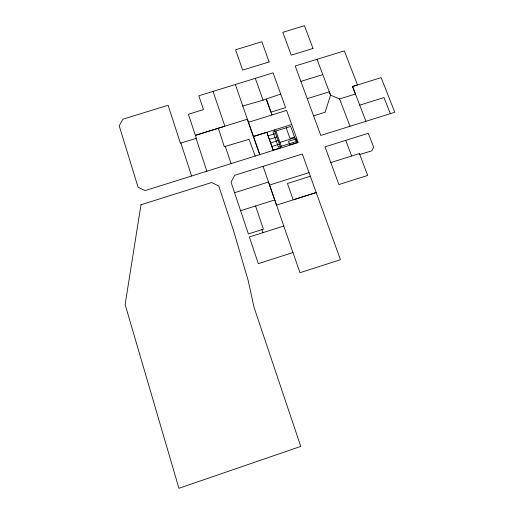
<?xml version="1.0" encoding="UTF-8"?>
<svg xmlns="http://www.w3.org/2000/svg" width="514" height="514" viewBox="0 0 514 514"><rect width="100%" height="100%" fill="white"/><g stroke="black" fill="none" stroke-linecap="round" stroke-linejoin="round"><path stroke-width="0.77" d="M271.964 114.988L266.323 99.061L270.923 112.161L285.598 107.606L280.721 94.056L263.039 100.166M293.019 252.541L258.317 263.637L249.386 236.96L283.824 226.025M255.561 205.986L263.431 229.16L248.371 233.941L231.037 182.142L234.712 175.293L302.322 154.001L340.435 259.718L299.977 272.709L263.078 166.343M345.755 140.354L368.294 133.267L373.652 147.222L371.847 150.827L359.781 154.476L359.434 153.57L330.81 162.572L325.015 146.863L345.723 140.341L351.653 156.025M234.57 192.705L268.546 182.007M268.507 181.995L269.574 185.046L309.03 172.62M310.353 176.263L287.442 183.485L293.211 199.83L316.219 192.564L276.519 205.118L269.574 185.046M240.597 210.708L274.759 199.92M291.701 124.523L253.376 136.493L235.354 84.514L198.828 95.777L203.46 109.585L188.407 114.281L196.361 138.33L180.395 143.181L168.104 105.254L122.987 119.177L119.197 125.782L138.054 187.16L145.089 190.604L298.191 142.551L286.606 110.407L248.378 122.3M359.742 105.152L383.99 97.576L390.325 113.665L394.803 112.264L381.118 77.633L352.565 86.513L365.968 121.304M268.102 135.837L275.639 133.479M269.355 139.39L276.898 137.026M270.615 142.95L278.164 140.585M294.522 137.039L289.999 138.459L286.176 127.819M279.969 142.397L294.779 137.752M271.874 146.522L279.436 144.151M390.325 113.665L320.8 135.445L295.216 66.01L344.335 50.892L357.506 84.971L352.565 86.513L355.463 94.023L339.638 98.951L330.534 95.161L317.054 59.309M313.585 115.862L325.105 112.27L330.534 95.161L329.281 91.82L307.237 98.656M266.837 132.323L253.415 136.506L259.782 154.624L247.33 119.216L195.378 135.368L224.888 126.206L213.04 91.408M255.227 156.05L249.033 139.326L224.284 146.67L218.36 128.23M300.876 81.385L322.792 74.607M235.354 84.514L255.342 78.353M242.55 106.064L263.078 100.185L255.31 78.34L273.075 72.853L280.721 94.056M339.606 98.939L350.015 126.309M359.395 153.558L367.69 175.435L338.899 184.558L330.81 162.572M275.889 131.038L281.351 146.246M274.38 129.939L280.708 147.724L273.14 150.094L266.85 132.291M266.805 132.31L273.275 150.396M261.883 229.649L262.911 232.662M225.28 146.362L231.114 163.619M196.065 138.42L206.898 171.213M180.883 143.04L191.6 176.013M140.977 204.765L125.133 304.532L178.923 488.3L300.754 446.415L254.051 307.372L248.159 280.458L233.876 231.75L218.752 185.991L211.62 182.528L140.977 204.765M290.686 126.412L273.018 131.937L278.427 147.165L296.173 141.594L290.686 126.412M296.038 138.941L288.495 141.305L289.774 144.871L297.33 142.5L296.038 138.941M269.143 61.95L242.692 70.09L235.541 49.787L261.851 41.73L269.143 61.95M312.994 48.457L291.232 55.159L282.816 32.318L304.429 25.7L312.994 48.457"/></g></svg>
